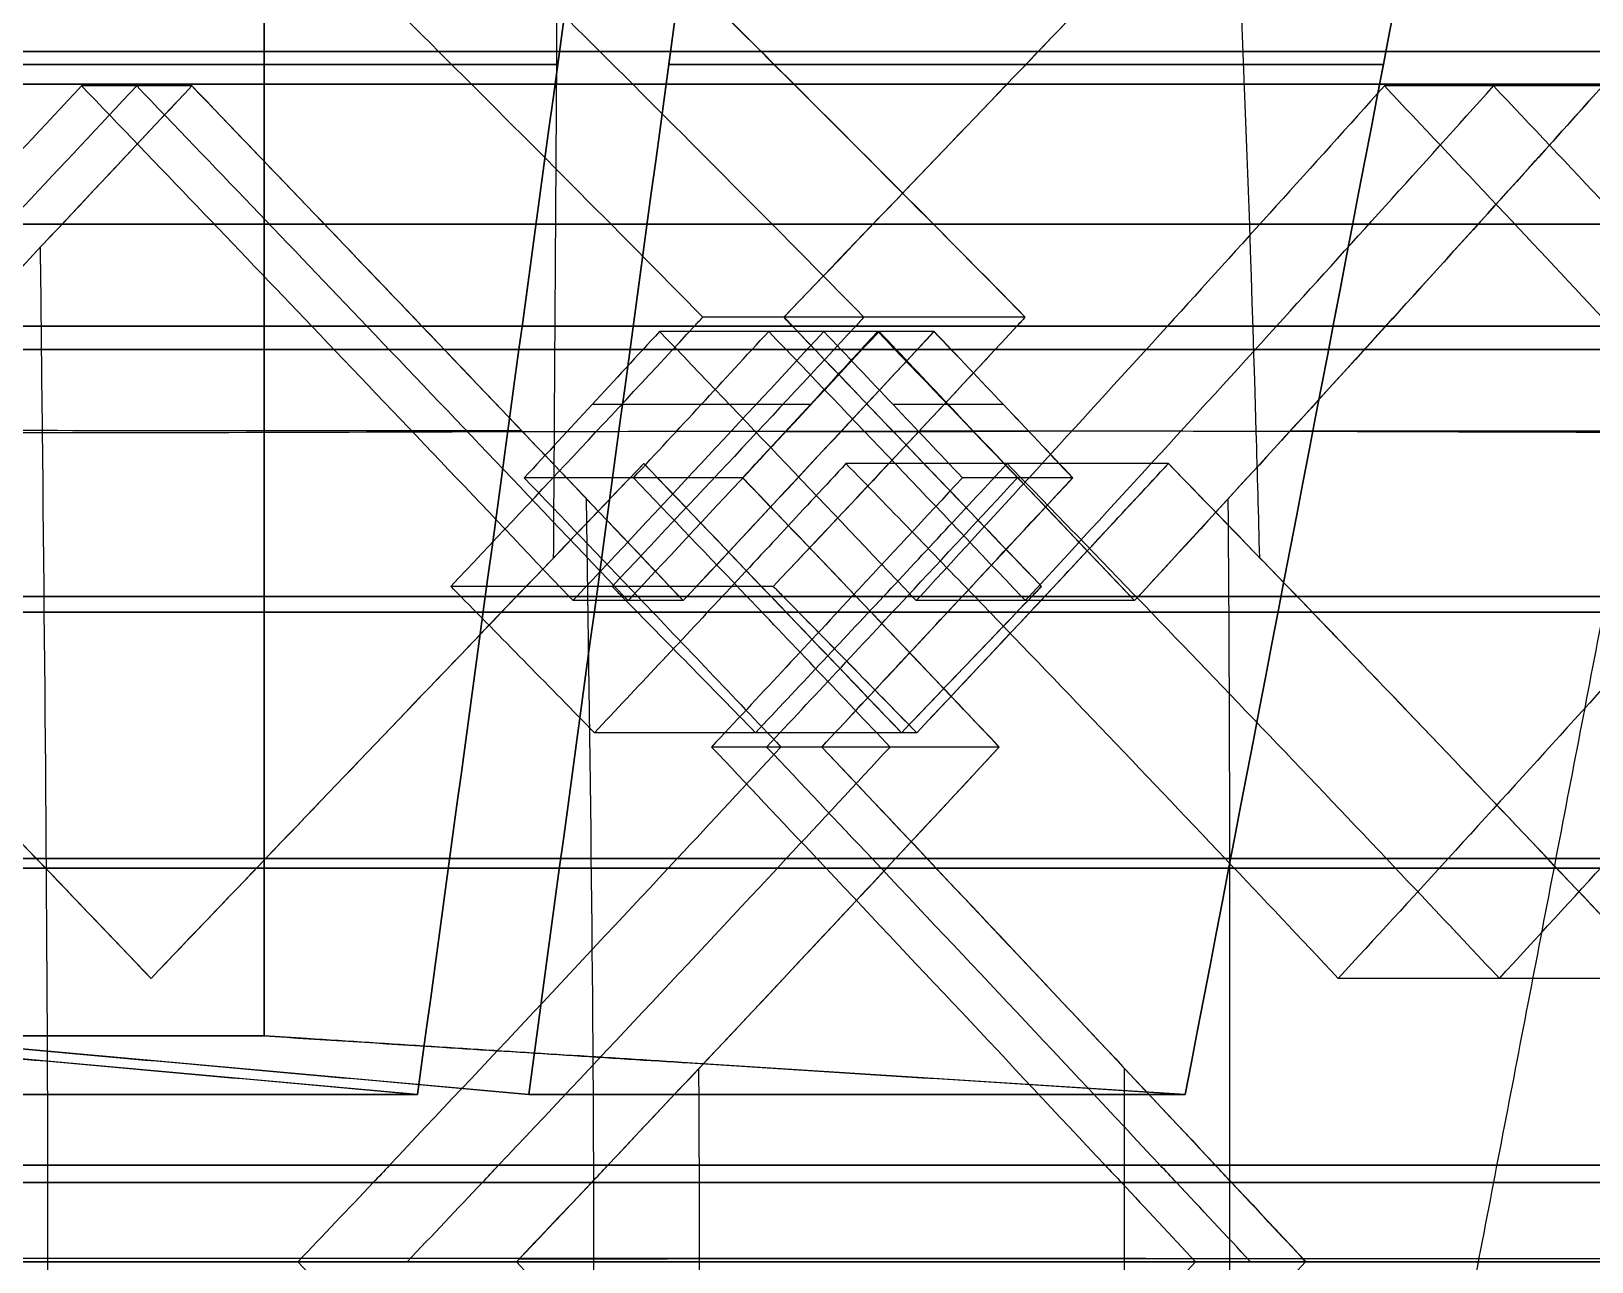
# Model space of a CAD drawing. Header units: millimetres. Extents: x -184 to 184, y -148 to 146.
# Drawn here: x 16.05 to 35.65, y -1 to 14.46 of the extents above; entities that cross this region are included whole.
import ezdxf

# ---------------------------------------------------------------- set-up
doc = ezdxf.new("R2010")
doc.units = ezdxf.units.MM
doc.header["$MEASUREMENT"] = 0
for name, color, linetype, true_color in [('Helping lines', 7, 'Continuous', 0xc80000), ('Rim', 1, 'Continuous', 0xff0000), ('Tyre', 7, 'Continuous', 0x000000)]:
    doc.layers.add(name, color=color, linetype=linetype, true_color=true_color)

msp = doc.modelspace()

# ---------------------------------------------------------------- linework, layer by layer
at = {"layer": 'Helping lines'}
msp.add_line((184.089, -1), (-184.089, -1), dxfattribs=at)
at = {"layer": 'Helping lines', "extrusion": (0, 1, 0)}
msp.add_circle((0, 0, -1), 127, dxfattribs=at)
at = {"layer": 'Rim', "extrusion": (0, 1, 0)}
msp.add_circle((0, 0, 12.037), 36.738, dxfattribs=at)
for start, end in [(91.7109, 133.2891), (226.7109, 268.2891), (136.7109, 178.2891), (181.7109, 223.2891)]:
    msp.add_arc((0, 0, 14.044), 33.051, start, end, dxfattribs=at)
at = {"layer": 'Rim', "extrusion": (3.13543e-08, 1, 1.98731e-08)}
msp.add_arc((0, 0, 1.837), 19, 137.9772, 177.0228, dxfattribs=at)
at = {"layer": 'Rim', "extrusion": (3.62232e-08, 1, -8.11843e-09)}
msp.add_arc((0, 0, 1.837), 19, 182.9772, 222.0228, dxfattribs=at)
at = {"layer": 'Rim', "extrusion": (-2.00587e-15, 1, -8.28814e-15)}
msp.add_arc((0, 0, 1.102), 30.562, 91.8504, 133.1496, dxfattribs=at)
at = {"layer": 'Rim', "extrusion": (-7.45457e-17, 1, -3.26556e-15)}
msp.add_arc((0, 0, 1.102), 30.562, 226.8504, 268.1496, dxfattribs=at)
at = {"layer": 'Rim', "extrusion": (-8.29333e-15, 1, -4.86239e-15)}
msp.add_arc((0, 0, 1.102), 30.562, 136.8504, 178.1496, dxfattribs=at)
at = {"layer": 'Rim', "extrusion": (-6.53421e-15, 1, 1.27937e-15)}
msp.add_arc((0, 0, 1.102), 30.562, 181.8504, 223.1496, dxfattribs=at)
at = {"layer": 'Rim'}
for points, degree in [([(18.974, 40.039, 0.987), (18.974, 20.938, 0.987), (18.974, 1.837, 0.987)], 2), ([(18.974, 1.837, -0.987), (18.974, 20.938, -0.987), (18.974, 40.039, -0.987)], 2), ([(24.423, 26.987, 25.818), (23.249, 18.358, 24.645), (22.075, 9.73, 23.471), (20.901, 1.102, 22.297)], 3), ([(20.901, 1.102, -22.297), (22.075, 9.73, -23.471), (23.249, 18.359, -24.645), (24.423, 26.987, -25.818)], 3), ([(22.297, 1.102, 20.901), (23.471, 9.73, 22.075), (24.645, 18.359, 23.249), (25.818, 26.987, 24.423)], 3), ([(25.818, 26.987, -24.423), (24.645, 18.358, -23.249), (23.471, 9.73, -22.075), (22.297, 1.102, -20.901)], 3), ([(35.526, 26.987, 0.987), (33.866, 18.358, 0.987), (32.206, 9.73, 0.987), (30.546, 1.102, 0.987)], 3), ([(30.546, 1.102, -0.987), (32.206, 9.73, -0.987), (33.866, 18.359, -0.987), (35.526, 26.987, -0.987)], 3), ([(34.201, -1.155), (36.738, 12.037), (39.275, 25.229)], 2)]:
    msp.add_open_spline(points, degree=degree, dxfattribs=at)
for points, knots in [([(20.901, 1.102, 22.297), (19.409, 1.236, 20.804), (17.918, 1.37, 19.314), (15.688, 1.57, 17.083), (14.946, 1.637, 16.342), (13.837, 1.737, 15.232), (13.467, 1.77, 14.863), (12.972, 1.814, 14.368), (12.846, 1.826, 14.241), (12.719, 1.837, 14.115)], [0, 0, 0, 0, 6.31056, 6.31056, 9.465016, 9.465016, 11.041908, 11.041908, 11.585209, 11.585209, 11.585209, 11.585209]), ([(12.719, 1.837, -14.115), (13.246, 1.79, -14.642), (13.774, 1.742, -15.169), (15.034, 1.629, -16.43), (15.768, 1.563, -17.163), (17.968, 1.366, -19.363), (19.435, 1.234, -20.83), (20.901, 1.102, -22.297)], [1.690357, 1.690357, 1.690357, 1.690357, 3.931987, 3.931987, 7.049703, 7.049703, 13.285135, 13.285135, 13.285135, 13.285135]), ([(22.297, 1.102, -20.901), (20.804, 1.236, -19.409), (19.314, 1.37, -17.918), (17.083, 1.57, -15.688), (16.342, 1.637, -14.946), (15.232, 1.737, -13.837), (14.863, 1.77, -13.467), (14.368, 1.814, -12.972), (14.241, 1.826, -12.846), (14.115, 1.837, -12.719)], [0, 0, 0, 0, 6.31056, 6.31056, 9.465017, 9.465017, 11.041908, 11.041908, 11.58521, 11.58521, 11.58521, 11.58521]), ([(14.115, 1.837, 12.719), (14.642, 1.79, 13.246), (15.169, 1.742, 13.774), (16.43, 1.629, 15.034), (17.163, 1.563, 15.768), (19.363, 1.366, 17.968), (20.83, 1.234, 19.435), (22.297, 1.102, 20.901)], [1.690357, 1.690357, 1.690357, 1.690357, 3.931987, 3.931987, 7.049703, 7.049703, 13.285135, 13.285135, 13.285135, 13.285135]), ([(30.546, 1.102, 0.987), (28.435, 1.236, 0.987), (26.327, 1.37, 0.987), (23.173, 1.57, 0.987), (22.124, 1.637, 0.987), (20.555, 1.737, 0.987), (20.033, 1.77, 0.987), (19.332, 1.814, 0.987), (19.154, 1.826, 0.987), (18.974, 1.837, 0.987)], [0, 0, 0, 0, 6.31056, 6.31056, 9.465016, 9.465016, 11.041908, 11.041908, 11.585209, 11.585209, 11.585209, 11.585209]), ([(18.974, 1.837, -0.987), (19.72, 1.79, -0.987), (20.466, 1.742, -0.987), (22.249, 1.629, -0.987), (23.286, 1.563, -0.987), (26.397, 1.366, -0.987), (28.472, 1.234, -0.987), (30.546, 1.102, -0.987)], [1.690357, 1.690357, 1.690357, 1.690357, 3.931987, 3.931987, 7.049703, 7.049703, 13.285135, 13.285135, 13.285135, 13.285135])]:
    msp.add_open_spline(points, degree=3, knots=knots, dxfattribs=at)
at = {"layer": 'Tyre'}
for p, q in [((25.216, 14.206, -130.083), (21.166, 14.206, -120.757)), ((28.7, 14.206, 129.359), (28.7, 14.206, 119.192)), ((18.064, 13.774, -131.416), (16.68, 13.774, -121.344)), ((35.791, 13.774, 127.733), (33.048, 13.774, 117.943)), ((28.535, 10.867, -129.7), (24.484, 10.867, -120.374)), ((25.503, 10.867, 130.33), (25.503, 10.867, 120.162)), ((20.956, 10.755, -131.23), (19.571, 10.755, -121.158)), ((26.685, 10.688, 130.18), (23.942, 10.688, 120.39)), ((28.431, 10.755, -129.73), (24.381, 10.755, -120.404)), ((25.61, 10.755, 130.316), (25.61, 10.755, 120.149)), ((27.391, 10.688, -130.034), (26.007, 10.688, -119.961)), ((33.065, 10.755, 128.714), (30.322, 10.755, 118.924)), ((25.836, 9.769, 130.412), (23.093, 9.769, 120.621)), ((28.262, 9.769, -129.907), (26.878, 9.769, -119.835)), ((23.743, 9.028, 130.794), (23.743, 9.028, 120.627)), ((30.334, 9.028, -129.425), (26.283, 9.028, -120.099)), ((24.984, 8.849, 130.632), (22.241, 8.849, 120.841)), ((29.131, 8.849, -129.77), (27.747, 8.849, -119.697)), ((25.37, 7.485, -130.538), (21.319, 7.485, -121.213)), ((28.74, 7.485, 129.838), (28.74, 7.485, 119.671)), ((25.495, 7.358, -130.521), (21.444, 7.358, -121.196)), ((22.145, 7.358, 131.175), (22.145, 7.358, 121.008)), ((24.189, 7.358, -130.873), (22.804, 7.358, -120.801)), ((24.238, 7.306, -130.867), (22.854, 7.306, -120.794)), ((24.287, 7.358, -130.855), (22.903, 7.358, -120.782)), ((26.411, 7.358, 130.435), (23.668, 7.358, 120.645)), ((28.78, 7.358, -129.86), (24.729, 7.358, -120.535)), ((25.342, 7.358, 130.575), (25.342, 7.358, 120.408)), ((27.744, 7.358, -130.159), (26.359, 7.358, -120.086)), ((29.859, 7.358, 129.697), (27.116, 7.358, 119.907)), ((29.909, 7.306, 129.688), (27.166, 7.306, 119.898)), ((29.957, 7.358, 129.675), (27.214, 7.358, 119.884)), ((31.952, 7.358, -129.137), (27.901, 7.358, -119.812)), ((28.619, 7.358, 129.872), (28.619, 7.358, 119.705)), ((27.172, 5.646, -130.272), (23.122, 5.646, -120.946)), ((26.981, 5.646, 130.311), (26.981, 5.646, 120.144)), ((25.979, 5.467, -130.61), (24.595, 5.467, -120.537)), ((28.21, 5.467, 130.147), (25.467, 5.467, 120.356)), ((16.112, 4.065, 132.213), (16.112, 4.065, 122.046)), ((18.992, 4.065, 131.817), (18.992, 4.065, 121.65)), ((26.906, 4.065, 130.468), (24.163, 4.065, 120.678)), ((27.304, 4.065, -130.386), (25.919, 4.065, -120.313)), ((35.099, 4.065, -128.47), (31.048, 4.065, -119.145)), ((37.899, 4.065, -127.686), (33.848, 4.065, -118.36)), ((17.552, 2.56, 132.063), (17.552, 2.56, 121.897)), ((36.518, 2.56, -128.122), (32.468, 2.56, -118.797)), ((23.29, 0.212, 131.232), (20.547, 0.212, 121.442)), ((30.924, 0.212, -129.646), (29.539, 0.212, -119.573)), ((23.087, -0.006, 131.279), (20.344, -0.006, 121.489)), ((31.129, -0.006, -129.608), (29.745, -0.006, -119.536)), ((22.142, -1.001, 131.436), (19.398, -1.001, 121.646)), ((32.059, -1.001, -129.375), (30.674, -1.001, -119.303))]:
    msp.add_line(p, q, dxfattribs=at)
at = {"layer": 'Tyre', "extrusion": (0, 1, 0)}
for centre, radius in [((-0.002, 0, 14.206), 128.204), ((-0.002, 0, 13.797), 124.225), ((-0.002, 0, 10.755), 128.486), ((-0.002, 0, 10.46), 124.497), ((-0.002, 0, 7.358), 128.687), ((-0.002, 0, 7.163), 124.692), ((-0.002, 0, 4.065), 128.817), ((-0.002, 0, 3.943), 124.819), ((-0.002, 0, -0.006), 128.908)]:
    msp.add_circle(centre, radius, dxfattribs=at)
at = {"layer": 'Tyre', "extrusion": (1.65375e-16, 1, 0)}
msp.add_circle((-0.002, 0, 0.212), 128.897, dxfattribs=at)
at = {"layer": 'Tyre', "extrusion": (5.68862e-17, 1, 0)}
msp.add_circle((-0.002, 0, -1), 124.906, dxfattribs=at)
at = {"layer": 'Tyre'}
for points, knots in [([(22.611, 7.845, 131.068), (22.614, 8.374, 131.041), (22.639, 12.364, 130.824), (22.687, 18.671, 130.306), (22.625, 24.502, 129.183), (22.599, 26.844, 128.599)], [51.609654, 51.609654, 51.609654, 51.609654, 53.199346, 63.599665, 70.617441, 70.617441, 70.617441, 70.617441]), ([(31.482, 7.845, -129.225), (31.468, 8.374, -129.201), (31.359, 12.364, -129.012), (31.108, 18.671, -128.556), (30.717, 24.502, -127.501), (30.509, 26.844, -126.956)], [51.609654, 51.609654, 51.609654, 51.609654, 53.199346, 63.599665, 70.617441, 70.617441, 70.617441, 70.617441]), ([(24.484, 10.867, -120.374), (23.385, 11.984, -120.528), (22.279, 13.097, -120.656), (21.166, 14.206, -120.757), (20.114, 15.254, -120.853), (19.056, 16.297, -120.924), (17.992, 17.335, -120.968)], [-571.634047, -571.634047, -571.634047, -571.634047, -566.910086, -566.910086, -566.910086, -562.448075, -562.448075, -562.448075, -562.448075]), ([(20.017, 17.335, -125.631), (21.081, 16.297, -125.586), (22.139, 15.254, -125.515), (23.191, 14.206, -125.42), (24.304, 13.097, -125.319), (25.41, 11.984, -125.191), (26.509, 10.867, -125.037)], [562.448075, 562.448075, 562.448075, 562.448075, 566.910086, 566.910086, 566.910086, 571.634047, 571.634047, 571.634047, 571.634047]), ([(28.536, 10.867, -129.707), (27.485, 11.937, -129.856), (26.427, 13.002, -129.979), (24.262, 15.159, -130.174), (23.155, 16.249, -130.243), (22.043, 17.335, -130.297)], [-68.94071, -68.94071, -68.94071, -68.94071, -64.42064, -64.42064, -59.754737, -59.754737, -59.754737, -59.754737]), ([(22.043, 17.335, -130.294), (23.107, 16.297, -130.249), (24.165, 15.254, -130.178), (25.216, 14.206, -130.083), (26.33, 13.097, -129.982), (27.436, 11.984, -129.853), (28.535, 10.867, -129.7)], [562.448075, 562.448075, 562.448075, 562.448075, 566.910086, 566.910086, 566.910086, 571.634047, 571.634047, 571.634047, 571.634047]), ([(31.694, 17.335, 128.288), (30.701, 16.297, 128.671), (29.702, 15.254, 129.027), (28.7, 14.206, 129.359), (27.638, 13.097, 129.71), (26.572, 11.984, 130.033), (25.503, 10.867, 130.33)], [562.448075, 562.448075, 562.448075, 562.448075, 566.910086, 566.910086, 566.910086, 571.634047, 571.634047, 571.634047, 571.634047]), ([(25.503, 10.867, 120.162), (26.572, 11.984, 119.866), (27.638, 13.097, 119.543), (28.7, 14.206, 119.192), (29.702, 15.254, 118.86), (30.701, 16.297, 118.504), (31.694, 17.335, 118.121)], [-571.634047, -571.634047, -571.634047, -571.634047, -566.910086, -566.910086, -566.910086, -562.448075, -562.448075, -562.448075, -562.448075]), ([(31.694, 17.335, 123.204), (30.701, 16.297, 123.587), (29.702, 15.254, 123.944), (28.7, 14.206, 124.275), (27.638, 13.097, 124.626), (26.572, 11.984, 124.949), (25.503, 10.867, 125.246)], [562.448075, 562.448075, 562.448075, 562.448075, 566.910086, 566.910086, 566.910086, 571.634047, 571.634047, 571.634047, 571.634047]), ([(25.505, 10.867, 130.337), (26.528, 11.937, 130.054), (27.548, 13.002, 129.746), (29.611, 15.159, 129.062), (30.654, 16.249, 128.684), (31.695, 17.335, 128.291)], [-68.94071, -68.94071, -68.94071, -68.94071, -64.42064, -64.42064, -59.754737, -59.754737, -59.754737, -59.754737]), ([(10.587, 7.306, -122.48), (10.603, 7.323, -122.478), (10.62, 7.341, -122.476), (10.636, 7.358, -122.473), (11.71, 8.491, -122.322), (12.78, 9.623, -122.146), (13.846, 10.755, -121.945), (14.794, 11.762, -121.765), (15.739, 12.769, -121.566), (16.68, 13.774, -121.344)], [-905.666646, -905.666646, -905.666646, -905.666646, -905.594487, -905.594487, -905.594487, -900.890738, -900.890738, -900.890738, -896.70612, -896.70612, -896.70612, -896.70612]), ([(17.372, 13.774, -126.38), (16.431, 12.769, -126.602), (15.486, 11.762, -126.802), (14.538, 10.755, -126.981), (13.472, 9.623, -127.183), (12.402, 8.491, -127.358), (11.328, 7.358, -127.51), (11.312, 7.341, -127.512), (11.295, 7.323, -127.514), (11.279, 7.306, -127.516)], [896.70612, 896.70612, 896.70612, 896.70612, 900.890738, 900.890738, 900.890738, 905.594487, 905.594487, 905.594487, 905.666646, 905.666646, 905.666646, 905.666646]), ([(18.064, 13.774, -131.416), (17.123, 12.769, -131.638), (16.178, 11.762, -131.838), (15.23, 10.755, -132.017), (14.164, 9.623, -132.219), (13.094, 8.491, -132.394), (12.02, 7.358, -132.546), (12.004, 7.341, -132.548), (11.988, 7.323, -132.55), (11.971, 7.306, -132.552)], [896.70612, 896.70612, 896.70612, 896.70612, 900.890738, 900.890738, 900.890738, 905.594487, 905.594487, 905.594487, 905.666646, 905.666646, 905.666646, 905.666646]), ([(16.68, 13.774, -121.344), (17.646, 12.769, -121.303), (18.61, 11.762, -121.241), (19.571, 10.755, -121.158), (20.652, 9.623, -121.064), (21.73, 8.491, -120.945), (22.804, 7.358, -120.801), (22.821, 7.341, -120.799), (22.837, 7.323, -120.796), (22.854, 7.306, -120.794)], [-896.70612, -896.70612, -896.70612, -896.70612, -892.521502, -892.521502, -892.521502, -887.817752, -887.817752, -887.817752, -887.745593, -887.745593, -887.745593, -887.745593]), ([(23.546, 7.306, -125.83), (23.529, 7.323, -125.833), (23.513, 7.341, -125.835), (23.497, 7.358, -125.837), (22.422, 8.491, -125.981), (21.344, 9.623, -126.101), (20.263, 10.755, -126.194), (19.302, 11.762, -126.277), (18.338, 12.769, -126.34), (17.372, 13.774, -126.38)], [887.745593, 887.745593, 887.745593, 887.745593, 887.817752, 887.817752, 887.817752, 892.521502, 892.521502, 892.521502, 896.70612, 896.70612, 896.70612, 896.70612]), ([(24.238, 7.306, -130.867), (24.222, 7.323, -130.869), (24.205, 7.341, -130.871), (24.189, 7.358, -130.873), (23.114, 8.491, -131.017), (22.036, 9.623, -131.137), (20.956, 10.755, -131.23), (19.994, 11.762, -131.313), (19.03, 12.769, -131.376), (18.064, 13.774, -131.416)], [887.745593, 887.745593, 887.745593, 887.745593, 887.817752, 887.817752, 887.817752, 892.521502, 892.521502, 892.521502, 896.70612, 896.70612, 896.70612, 896.70612]), ([(33.048, 13.774, 117.943), (32.146, 12.769, 118.29), (31.237, 11.762, 118.617), (30.322, 10.755, 118.924), (29.293, 9.623, 119.269), (28.257, 8.491, 119.589), (27.214, 7.358, 119.884), (27.198, 7.341, 119.889), (27.182, 7.323, 119.894), (27.166, 7.306, 119.898)], [-896.70612, -896.70612, -896.70612, -896.70612, -892.521502, -892.521502, -892.521502, -887.817752, -887.817752, -887.817752, -887.745593, -887.745593, -887.745593, -887.745593]), ([(28.537, 7.306, 124.793), (28.553, 7.323, 124.789), (28.569, 7.341, 124.784), (28.585, 7.358, 124.78), (29.628, 8.491, 124.484), (30.665, 9.623, 124.164), (31.693, 10.755, 123.819), (32.608, 11.762, 123.512), (33.517, 12.769, 123.185), (34.419, 13.774, 122.838)], [887.745593, 887.745593, 887.745593, 887.745593, 887.817752, 887.817752, 887.817752, 892.521502, 892.521502, 892.521502, 896.70612, 896.70612, 896.70612, 896.70612]), ([(29.909, 7.306, 129.688), (29.925, 7.323, 129.684), (29.941, 7.341, 129.679), (29.957, 7.358, 129.675), (31, 8.491, 129.379), (32.036, 9.623, 129.059), (33.065, 10.755, 128.714), (33.98, 11.762, 128.407), (34.889, 12.769, 128.081), (35.791, 13.774, 127.733)], [887.745593, 887.745593, 887.745593, 887.745593, 887.817752, 887.817752, 887.817752, 892.521502, 892.521502, 892.521502, 896.70612, 896.70612, 896.70612, 896.70612]), ([(39.089, 7.306, 116.557), (39.073, 7.323, 116.562), (39.057, 7.341, 116.566), (39.041, 7.358, 116.571), (37.996, 8.491, 116.86), (36.945, 9.623, 117.125), (35.887, 10.755, 117.365), (34.945, 11.762, 117.578), (33.999, 12.769, 117.771), (33.048, 13.774, 117.943)], [-905.666646, -905.666646, -905.666646, -905.666646, -905.594487, -905.594487, -905.594487, -900.890738, -900.890738, -900.890738, -896.70612, -896.70612, -896.70612, -896.70612]), ([(34.419, 13.774, 122.838), (35.37, 12.769, 122.666), (36.317, 11.762, 122.473), (37.258, 10.755, 122.26), (38.316, 9.623, 122.02), (39.368, 8.491, 121.755), (40.413, 7.358, 121.466), (40.429, 7.341, 121.461), (40.445, 7.323, 121.457), (40.461, 7.306, 121.452)], [896.70612, 896.70612, 896.70612, 896.70612, 900.890738, 900.890738, 900.890738, 905.594487, 905.594487, 905.594487, 905.666646, 905.666646, 905.666646, 905.666646]), ([(16.164, -13.749, -131.838), (16.173, -12.954, -131.897), (16.219, -8.694, -132.18), (16.289, -0.961, -132.395), (16.218, 6.745, -132.182), (16.172, 10.979, -131.897), (16.164, 11.747, -131.839)], [30.013322, 30.013322, 30.013322, 30.013322, 32.39871, 42.799028, 53.199346, 55.50591, 55.50591, 55.50591, 55.50591]), ([(21.319, 7.485, -121.213), (22.347, 8.573, -120.966), (23.368, 9.663, -120.697), (24.381, 10.755, -120.404), (24.415, 10.792, -120.394), (24.45, 10.83, -120.384), (24.484, 10.867, -120.374)], [-576.341863, -576.341863, -576.341863, -576.341863, -571.789323, -571.789323, -571.789323, -571.634047, -571.634047, -571.634047, -571.634047]), ([(26.509, 10.867, -125.037), (26.475, 10.83, -125.047), (26.44, 10.792, -125.057), (26.406, 10.755, -125.067), (25.394, 9.663, -125.36), (24.373, 8.573, -125.629), (23.344, 7.485, -125.876)], [571.634047, 571.634047, 571.634047, 571.634047, 571.789323, 571.789323, 571.789323, 576.341863, 576.341863, 576.341863, 576.341863]), ([(28.535, 10.867, -129.7), (28.5, 10.83, -129.71), (28.466, 10.792, -129.72), (28.431, 10.755, -129.73), (27.419, 9.663, -130.022), (26.398, 8.573, -130.291), (25.37, 7.485, -130.538)], [571.634047, 571.634047, 571.634047, 571.634047, 571.789323, 571.789323, 571.789323, 576.341863, 576.341863, 576.341863, 576.341863]), ([(25.503, 10.867, 130.33), (25.539, 10.83, 130.325), (25.574, 10.792, 130.321), (25.61, 10.755, 130.316), (26.655, 9.663, 130.181), (27.699, 8.573, 130.021), (28.74, 7.485, 129.838)], [571.634047, 571.634047, 571.634047, 571.634047, 571.789323, 571.789323, 571.789323, 576.341863, 576.341863, 576.341863, 576.341863]), ([(28.74, 7.485, 119.671), (27.699, 8.573, 119.854), (26.655, 9.663, 120.014), (25.61, 10.755, 120.149), (25.574, 10.792, 120.153), (25.539, 10.83, 120.158), (25.503, 10.867, 120.162)], [-576.341863, -576.341863, -576.341863, -576.341863, -571.789323, -571.789323, -571.789323, -571.634047, -571.634047, -571.634047, -571.634047]), ([(25.503, 10.867, 125.246), (25.539, 10.83, 125.242), (25.574, 10.792, 125.237), (25.61, 10.755, 125.232), (26.655, 9.663, 125.098), (27.699, 8.573, 124.938), (28.74, 7.485, 124.754)], [571.634047, 571.634047, 571.634047, 571.634047, 571.789323, 571.789323, 571.789323, 576.341863, 576.341863, 576.341863, 576.341863]), ([(22.854, 7.306, -120.794), (22.87, 7.323, -120.79), (22.886, 7.341, -120.786), (22.903, 7.358, -120.782), (23.942, 8.469, -120.533), (24.977, 9.58, -120.259), (26.007, 10.688, -119.961)], [-887.745593, -887.745593, -887.745593, -887.745593, -887.673264, -887.673264, -887.673264, -883.046825, -883.046825, -883.046825, -883.046825]), ([(26.699, 10.688, -124.997), (25.669, 9.58, -125.296), (24.634, 8.469, -125.569), (23.595, 7.358, -125.819), (23.578, 7.341, -125.823), (23.562, 7.323, -125.826), (23.546, 7.306, -125.83)], [883.046825, 883.046825, 883.046825, 883.046825, 887.673264, 887.673264, 887.673264, 887.745593, 887.745593, 887.745593, 887.745593]), ([(27.166, 7.306, 119.898), (27.149, 7.323, 119.901), (27.133, 7.341, 119.904), (27.116, 7.358, 119.907), (26.063, 8.469, 120.092), (25.005, 9.58, 120.253), (23.942, 10.688, 120.39)], [-887.745593, -887.745593, -887.745593, -887.745593, -887.673264, -887.673264, -887.673264, -883.046825, -883.046825, -883.046825, -883.046825]), ([(27.391, 10.688, -130.034), (26.361, 9.58, -130.332), (25.326, 8.469, -130.605), (24.287, 7.358, -130.855), (24.271, 7.341, -130.859), (24.254, 7.323, -130.863), (24.238, 7.306, -130.867)], [883.046825, 883.046825, 883.046825, 883.046825, 887.673264, 887.673264, 887.673264, 887.745593, 887.745593, 887.745593, 887.745593]), ([(25.313, 10.688, 125.285), (26.377, 9.58, 125.148), (27.435, 8.469, 124.987), (28.488, 7.358, 124.802), (28.504, 7.341, 124.799), (28.521, 7.323, 124.796), (28.537, 7.306, 124.793)], [883.046825, 883.046825, 883.046825, 883.046825, 887.673264, 887.673264, 887.673264, 887.745593, 887.745593, 887.745593, 887.745593]), ([(26.685, 10.688, 130.18), (27.748, 9.58, 130.044), (28.807, 8.469, 129.882), (29.859, 7.358, 129.697), (29.876, 7.341, 129.694), (29.892, 7.323, 129.691), (29.909, 7.306, 129.688)], [883.046825, 883.046825, 883.046825, 883.046825, 887.673264, 887.673264, 887.673264, 887.745593, 887.745593, 887.745593, 887.745593]), ([(8.235, 9.44, 132.714), (8.433, 9.439, 132.702), (10.923, 9.434, 132.539), (15.702, 9.404, 132.108), (21.79, 9.434, 131.171), (25.449, 9.435, 130.446), (26.874, 9.434, 130.14)], [7.386594, 7.386594, 7.386594, 7.386594, 7.979294, 14.867092, 21.754891, 26.053138, 26.053138, 26.053138, 26.053138]), ([(22.211, 9.439, -131.111), (20.22, 9.441, -131.456), (17.473, 9.441, -131.858), (14.725, 9.442, -132.165), (13.992, 9.442, -132.241)], [-4.98254, -4.98254, -4.98254, -4.98254, 1.091495, 3.297259, 3.297259, 3.297259, 3.297259]), ([(45.323, 9.44, -125.007), (45.137, 9.439, -125.074), (42.788, 9.434, -125.917), (38.233, 9.404, -127.426), (32.276, 9.434, -128.992), (28.631, 9.435, -129.785), (27.202, 9.434, -130.072)], [7.386594, 7.386594, 7.386594, 7.386594, 7.979294, 14.867092, 21.754891, 26.053138, 26.053138, 26.053138, 26.053138]), ([(31.866, 9.439, 129.105), (33.829, 9.441, 128.628), (36.509, 9.441, 127.902), (39.152, 9.442, 127.089), (39.854, 9.442, 126.867)], [-4.98254, -4.98254, -4.98254, -4.98254, 1.091495, 3.297259, 3.297259, 3.297259, 3.297259]), ([(17.552, 2.56, 132.063), (17.072, 3.061, 132.118), (16.592, 3.563, 132.168), (16.112, 4.065, 132.213), (15.062, 5.162, 132.311), (14.011, 6.259, 132.388), (12.96, 7.358, 132.44), (12.427, 7.915, 132.467), (11.894, 8.472, 132.488), (11.361, 9.028, 132.502)], [592.682117, 592.682117, 592.682117, 592.682117, 594.77019, 594.77019, 594.77019, 599.334927, 599.334927, 599.334927, 601.648115, 601.648115, 601.648115, 601.648115]), ([(11.361, 9.028, 122.335), (11.894, 8.472, 122.32), (12.427, 7.915, 122.3), (12.96, 7.358, 122.273), (14.011, 6.259, 122.221), (15.062, 5.162, 122.145), (16.112, 4.065, 122.046), (16.592, 3.563, 122.001), (17.072, 3.061, 121.951), (17.552, 2.56, 121.897)], [-601.648115, -601.648115, -601.648115, -601.648115, -599.334927, -599.334927, -599.334927, -594.77019, -594.77019, -594.77019, -592.682117, -592.682117, -592.682117, -592.682117]), ([(17.552, 2.56, 126.98), (17.072, 3.061, 127.035), (16.592, 3.563, 127.084), (16.112, 4.065, 127.13), (15.062, 5.162, 127.228), (14.011, 6.259, 127.304), (12.96, 7.358, 127.357), (12.427, 7.915, 127.383), (11.894, 8.472, 127.404), (11.361, 9.028, 127.418)], [592.682117, 592.682117, 592.682117, 592.682117, 594.77019, 594.77019, 594.77019, 599.334927, 599.334927, 599.334927, 601.648115, 601.648115, 601.648115, 601.648115]), ([(23.743, 9.028, 130.794), (23.211, 8.472, 130.927), (22.678, 7.915, 131.054), (22.145, 7.358, 131.175), (21.096, 6.263, 131.412), (20.045, 5.165, 131.626), (18.992, 4.065, 131.817), (18.513, 3.564, 131.904), (18.033, 3.062, 131.986), (17.552, 2.56, 132.063)], [583.637199, 583.637199, 583.637199, 583.637199, 585.980748, 585.980748, 585.980748, 590.584816, 590.584816, 590.584816, 592.682117, 592.682117, 592.682117, 592.682117]), ([(17.552, 2.56, 121.897), (18.033, 3.062, 121.819), (18.513, 3.564, 121.737), (18.992, 4.065, 121.65), (20.045, 5.165, 121.459), (21.096, 6.263, 121.245), (22.145, 7.358, 121.008), (22.678, 7.915, 120.887), (23.211, 8.472, 120.76), (23.743, 9.028, 120.627)], [-592.682117, -592.682117, -592.682117, -592.682117, -590.584816, -590.584816, -590.584816, -585.980748, -585.980748, -585.980748, -583.637199, -583.637199, -583.637199, -583.637199]), ([(23.743, 9.028, 125.71), (23.211, 8.472, 125.844), (22.678, 7.915, 125.971), (22.145, 7.358, 126.091), (21.096, 6.263, 126.329), (20.045, 5.165, 126.543), (18.992, 4.065, 126.733), (18.513, 3.564, 126.82), (18.033, 3.062, 126.903), (17.552, 2.56, 126.98)], [583.637199, 583.637199, 583.637199, 583.637199, 585.980748, 585.980748, 585.980748, 590.584816, 590.584816, 590.584816, 592.682117, 592.682117, 592.682117, 592.682117]), ([(26.283, 9.028, -120.099), (25.767, 8.471, -120.25), (25.249, 7.914, -120.396), (24.729, 7.358, -120.535), (24.196, 6.787, -120.678), (23.66, 6.216, -120.815), (23.122, 5.646, -120.946)], [-583.637199, -583.637199, -583.637199, -583.637199, -581.314455, -581.314455, -581.314455, -578.930474, -578.930474, -578.930474, -578.930474]), ([(26.981, 5.646, 130.311), (26.435, 6.216, 130.406), (25.889, 6.787, 130.493), (25.342, 7.358, 130.575), (24.81, 7.914, 130.654), (24.277, 8.471, 130.727), (23.743, 9.028, 130.794)], [578.930474, 578.930474, 578.930474, 578.930474, 581.314455, 581.314455, 581.314455, 583.637199, 583.637199, 583.637199, 583.637199]), ([(23.743, 9.028, 120.627), (24.277, 8.471, 120.56), (24.81, 7.914, 120.487), (25.342, 7.358, 120.408), (25.889, 6.787, 120.326), (26.435, 6.216, 120.238), (26.981, 5.646, 120.144)], [-583.637199, -583.637199, -583.637199, -583.637199, -581.314455, -581.314455, -581.314455, -578.930474, -578.930474, -578.930474, -578.930474]), ([(26.981, 5.646, 125.228), (26.435, 6.216, 125.322), (25.889, 6.787, 125.41), (25.342, 7.358, 125.491), (24.81, 7.914, 125.57), (24.277, 8.471, 125.644), (23.743, 9.028, 125.71)], [578.930474, 578.930474, 578.930474, 578.930474, 581.314455, 581.314455, 581.314455, 583.637199, 583.637199, 583.637199, 583.637199]), ([(25.147, 5.646, -125.609), (25.685, 6.216, -125.478), (26.221, 6.787, -125.341), (26.755, 7.358, -125.198), (27.275, 7.914, -125.058), (27.793, 8.471, -124.913), (28.308, 9.028, -124.762)], [578.930474, 578.930474, 578.930474, 578.930474, 581.314455, 581.314455, 581.314455, 583.637199, 583.637199, 583.637199, 583.637199]), ([(32.468, 2.56, -118.797), (31.996, 3.062, -118.917), (31.523, 3.564, -119.033), (31.048, 4.065, -119.145), (30.007, 5.165, -119.389), (28.958, 6.263, -119.612), (27.901, 7.358, -119.812), (27.364, 7.915, -119.913), (26.824, 8.472, -120.009), (26.283, 9.028, -120.099)], [-592.682117, -592.682117, -592.682117, -592.682117, -590.584816, -590.584816, -590.584816, -585.980748, -585.980748, -585.980748, -583.637199, -583.637199, -583.637199, -583.637199]), ([(27.172, 5.646, -130.272), (27.71, 6.216, -130.141), (28.246, 6.787, -130.004), (28.78, 7.358, -129.86), (29.3, 7.914, -129.721), (29.818, 8.471, -129.576), (30.334, 9.028, -129.425)], [578.930474, 578.930474, 578.930474, 578.930474, 581.314455, 581.314455, 581.314455, 583.637199, 583.637199, 583.637199, 583.637199]), ([(28.308, 9.028, -124.762), (28.85, 8.472, -124.672), (29.389, 7.915, -124.576), (29.927, 7.358, -124.474), (30.983, 6.263, -124.274), (32.032, 5.165, -124.052), (33.074, 4.065, -123.807), (33.548, 3.564, -123.696), (34.021, 3.062, -123.58), (34.493, 2.56, -123.46)], [583.637199, 583.637199, 583.637199, 583.637199, 585.980748, 585.980748, 585.980748, 590.584816, 590.584816, 590.584816, 592.682117, 592.682117, 592.682117, 592.682117]), ([(30.334, 9.028, -129.425), (30.875, 8.472, -129.335), (31.414, 7.915, -129.239), (31.952, 7.358, -129.137), (33.008, 6.263, -128.937), (34.057, 5.165, -128.714), (35.099, 4.065, -128.47), (35.574, 3.564, -128.358), (36.047, 3.062, -128.242), (36.518, 2.56, -128.122)], [583.637199, 583.637199, 583.637199, 583.637199, 585.980748, 585.980748, 585.980748, 590.584816, 590.584816, 590.584816, 592.682117, 592.682117, 592.682117, 592.682117]), ([(38.321, 9.028, -116.732), (37.826, 8.472, -116.932), (37.329, 7.915, -117.125), (36.83, 7.358, -117.313), (35.844, 6.259, -117.684), (34.85, 5.162, -118.033), (33.848, 4.065, -118.36), (33.39, 3.563, -118.51), (32.929, 3.061, -118.656), (32.468, 2.56, -118.797)], [-601.648115, -601.648115, -601.648115, -601.648115, -599.334927, -599.334927, -599.334927, -594.77019, -594.77019, -594.77019, -592.682117, -592.682117, -592.682117, -592.682117]), ([(34.493, 2.56, -123.46), (34.955, 3.061, -123.319), (35.415, 3.563, -123.173), (35.873, 4.065, -123.023), (36.876, 5.162, -122.695), (37.87, 6.259, -122.346), (38.855, 7.358, -121.976), (39.354, 7.915, -121.788), (39.852, 8.472, -121.594), (40.346, 9.028, -121.395)], [592.682117, 592.682117, 592.682117, 592.682117, 594.77019, 594.77019, 594.77019, 599.334927, 599.334927, 599.334927, 601.648115, 601.648115, 601.648115, 601.648115]), ([(22.241, 8.849, 120.841), (22.718, 8.353, 120.781), (23.194, 7.855, 120.715), (23.668, 7.358, 120.645), (24.269, 6.728, 120.556), (24.869, 6.098, 120.46), (25.467, 5.467, 120.356)], [-880.501748, -880.501748, -880.501748, -880.501748, -878.427803, -878.427803, -878.427803, -875.802513, -875.802513, -875.802513, -875.802513]), ([(26.838, 5.467, 125.251), (26.24, 6.098, 125.355), (25.641, 6.728, 125.451), (25.04, 7.358, 125.54), (24.565, 7.855, 125.61), (24.089, 8.353, 125.676), (23.612, 8.849, 125.736)], [875.802513, 875.802513, 875.802513, 875.802513, 878.427803, 878.427803, 878.427803, 880.501748, 880.501748, 880.501748, 880.501748]), ([(27.747, 8.849, -119.697), (27.285, 8.353, -119.832), (26.823, 7.855, -119.961), (26.359, 7.358, -120.086), (25.773, 6.728, -120.244), (25.184, 6.098, -120.394), (24.595, 5.467, -120.537)], [-880.501748, -880.501748, -880.501748, -880.501748, -878.427803, -878.427803, -878.427803, -875.802513, -875.802513, -875.802513, -875.802513]), ([(28.21, 5.467, 130.147), (27.612, 6.098, 130.251), (27.013, 6.728, 130.347), (26.411, 7.358, 130.436), (25.937, 7.855, 130.506), (25.461, 8.353, 130.571), (24.984, 8.849, 130.632)], [875.802513, 875.802513, 875.802513, 875.802513, 878.427803, 878.427803, 878.427803, 880.501748, 880.501748, 880.501748, 880.501748]), ([(25.287, 5.467, -125.574), (25.877, 6.098, -125.431), (26.465, 6.728, -125.28), (27.052, 7.358, -125.122), (27.515, 7.855, -124.997), (27.978, 8.353, -124.868), (28.439, 8.849, -124.733)], [875.802513, 875.802513, 875.802513, 875.802513, 878.427803, 878.427803, 878.427803, 880.501748, 880.501748, 880.501748, 880.501748]), ([(25.979, 5.467, -130.61), (26.569, 6.098, -130.467), (27.157, 6.728, -130.317), (27.744, 7.358, -130.159), (28.207, 7.855, -130.034), (28.67, 8.353, -129.904), (29.131, 8.849, -129.77)], [875.802513, 875.802513, 875.802513, 875.802513, 878.427803, 878.427803, 878.427803, 880.501748, 880.501748, 880.501748, 880.501748]), ([(23.023, -10.588, -131.02), (23.071, -7.386, -131.199), (23.161, -0.987, -131.367), (23.071, 5.411, -131.207), (23.023, 8.587, -131.022)], [33.173921, 33.173921, 33.173921, 33.173921, 42.799028, 52.345621, 52.345621, 52.345621, 52.345621]), ([(31.085, -10.588, 129.344), (31.111, -7.386, 129.528), (31.096, -0.987, 129.718), (31.115, 5.411, 129.535), (31.086, 8.587, 129.346)], [33.173921, 33.173921, 33.173921, 33.173921, 42.799028, 52.345621, 52.345621, 52.345621, 52.345621]), ([(23.122, 5.646, -120.946), (22.564, 6.218, -121.036), (22.005, 6.788, -121.119), (21.444, 7.358, -121.196), (21.402, 7.4, -121.202), (21.361, 7.443, -121.207), (21.319, 7.485, -121.213)], [-578.930474, -578.930474, -578.930474, -578.930474, -576.520703, -576.520703, -576.520703, -576.341863, -576.341863, -576.341863, -576.341863]), ([(23.344, 7.485, -125.876), (23.386, 7.443, -125.87), (23.428, 7.4, -125.864), (23.469, 7.358, -125.859), (24.03, 6.788, -125.782), (24.59, 6.218, -125.698), (25.147, 5.646, -125.609)], [576.341863, 576.341863, 576.341863, 576.341863, 576.520703, 576.520703, 576.520703, 578.930474, 578.930474, 578.930474, 578.930474]), ([(25.37, 7.485, -130.538), (25.411, 7.442, -130.532), (25.453, 7.4, -130.527), (25.495, 7.358, -130.521), (26.056, 6.788, -130.444), (26.615, 6.218, -130.361), (27.172, 5.646, -130.272)], [576.341863, 576.341863, 576.341863, 576.341863, 576.520703, 576.520703, 576.520703, 578.930474, 578.930474, 578.930474, 578.930474]), ([(28.74, 7.485, 129.838), (28.7, 7.442, 129.849), (28.659, 7.4, 129.86), (28.619, 7.358, 129.872), (28.074, 6.788, 130.025), (27.527, 6.218, 130.171), (26.981, 5.646, 130.311)], [576.341863, 576.341863, 576.341863, 576.341863, 576.520703, 576.520703, 576.520703, 578.930474, 578.930474, 578.930474, 578.930474]), ([(26.981, 5.646, 120.144), (27.527, 6.218, 120.004), (28.074, 6.788, 119.858), (28.619, 7.358, 119.705), (28.659, 7.4, 119.694), (28.7, 7.443, 119.682), (28.74, 7.485, 119.671)], [-578.930474, -578.930474, -578.930474, -578.930474, -576.520703, -576.520703, -576.520703, -576.341863, -576.341863, -576.341863, -576.341863]), ([(28.74, 7.485, 124.754), (28.7, 7.443, 124.766), (28.659, 7.4, 124.777), (28.619, 7.358, 124.789), (28.074, 6.788, 124.941), (27.527, 6.218, 125.088), (26.981, 5.646, 125.228)], [576.341863, 576.341863, 576.341863, 576.341863, 576.520703, 576.520703, 576.520703, 578.930474, 578.930474, 578.930474, 578.930474]), ([(25.467, 5.467, 120.356), (25.033, 5, 120.468), (24.598, 4.532, 120.575), (24.163, 4.065, 120.678), (22.965, 2.78, 120.962), (21.76, 1.495, 121.217), (20.547, 0.212, 121.442)], [-875.802513, -875.802513, -875.802513, -875.802513, -873.860353, -873.860353, -873.860353, -868.521949, -868.521949, -868.521949, -868.521949]), ([(21.919, 0.212, 126.337), (23.131, 1.495, 126.112), (24.336, 2.78, 125.857), (25.534, 4.065, 125.573), (25.97, 4.532, 125.47), (26.405, 5, 125.363), (26.838, 5.467, 125.251)], [868.521949, 868.521949, 868.521949, 868.521949, 873.860353, 873.860353, 873.860353, 875.802513, 875.802513, 875.802513, 875.802513]), ([(28.21, 5.467, 130.147), (27.22, 4.4, 130.4), (26.225, 3.333, 130.631), (24.201, 1.177, 131.064), (23.175, 0.087, 131.262), (22.146, -1.001, 131.46)], [-373.109176, -373.109176, -373.109176, -373.109176, -368.676402, -368.676402, -364.144796, -364.144796, -364.144796, -364.144796]), ([(23.29, 0.212, 131.232), (24.503, 1.495, 131.007), (25.708, 2.78, 130.753), (26.906, 4.065, 130.469), (27.341, 4.532, 130.365), (27.776, 5, 130.258), (28.21, 5.467, 130.147)], [868.521949, 868.521949, 868.521949, 868.521949, 873.860353, 873.860353, 873.860353, 875.802513, 875.802513, 875.802513, 875.802513]), ([(24.595, 5.467, -120.537), (25.037, 5, -120.467), (25.478, 4.532, -120.392), (25.919, 4.065, -120.313), (27.131, 2.78, -120.097), (28.338, 1.495, -119.85), (29.539, 0.212, -119.573)], [-875.802513, -875.802513, -875.802513, -875.802513, -873.860353, -873.860353, -873.860353, -868.521949, -868.521949, -868.521949, -868.521949]), ([(30.232, 0.212, -124.609), (29.03, 1.495, -124.886), (27.823, 2.78, -125.133), (26.611, 4.065, -125.349), (26.171, 4.532, -125.428), (25.729, 5, -125.503), (25.287, 5.467, -125.574)], [868.521949, 868.521949, 868.521949, 868.521949, 873.860353, 873.860353, 873.860353, 875.802513, 875.802513, 875.802513, 875.802513]), ([(25.979, 5.467, -130.61), (26.988, 4.4, -130.448), (27.993, 3.333, -130.264), (30.021, 1.177, -129.855), (31.042, 0.087, -129.627), (32.064, -1.001, -129.399)], [-373.109176, -373.109176, -373.109176, -373.109176, -368.676402, -368.676402, -364.144796, -364.144796, -364.144796, -364.144796]), ([(30.924, 0.212, -129.646), (29.722, 1.495, -129.922), (28.515, 2.78, -130.169), (27.304, 4.065, -130.386), (26.863, 4.532, -130.465), (26.421, 5, -130.54), (25.979, 5.467, -130.61)], [868.521949, 868.521949, 868.521949, 868.521949, 873.860353, 873.860353, 873.860353, 875.802513, 875.802513, 875.802513, 875.802513]), ([(24.434, -3.428, 131.004), (24.44, -2.606, 131.014), (24.446, -0.987, 131.024), (24.441, 0.631, 131.018), (24.435, 1.427, 131.01)], [40.336225, 40.336225, 40.336225, 40.336225, 42.799028, 45.183821, 45.183821, 45.183821, 45.183821]), ([(29.784, -3.428, -129.892), (29.783, -2.606, -129.904), (29.781, -0.987, -129.916), (29.783, 0.631, -129.908), (29.785, 1.427, -129.899)], [40.336225, 40.336225, 40.336225, 40.336225, 42.799028, 45.183821, 45.183821, 45.183821, 45.183821]), ([(20.547, 0.212, 121.442), (20.481, 0.14, 121.461), (20.413, 0.067, 121.477), (20.344, -0.006, 121.489), (20.029, -0.337, 121.543), (19.714, -0.669, 121.596), (19.398, -1.001, 121.646)], [-868.521949, -868.521949, -868.521949, -868.521949, -868.219821, -868.219821, -868.219821, -866.838133, -866.838133, -866.838133, -866.838133]), ([(20.77, -1.001, 126.541), (21.086, -0.669, 126.491), (21.401, -0.337, 126.438), (21.715, -0.006, 126.384), (21.784, 0.067, 126.372), (21.852, 0.14, 126.357), (21.919, 0.212, 126.337)], [866.838133, 866.838133, 866.838133, 866.838133, 868.219821, 868.219821, 868.219821, 868.521949, 868.521949, 868.521949, 868.521949]), ([(22.142, -1.001, 131.436), (22.457, -0.669, 131.386), (22.772, -0.337, 131.334), (23.087, -0.006, 131.279), (23.156, 0.067, 131.267), (23.224, 0.14, 131.252), (23.29, 0.212, 131.232)], [866.838133, 866.838133, 866.838133, 866.838133, 868.219821, 868.219821, 868.219821, 868.521949, 868.521949, 868.521949, 868.521949]), ([(29.539, 0.212, -119.573), (29.608, 0.14, -119.565), (29.677, 0.067, -119.552), (29.745, -0.006, -119.536), (30.055, -0.337, -119.46), (30.365, -0.669, -119.382), (30.674, -1.001, -119.303)], [-868.521949, -868.521949, -868.521949, -868.521949, -868.219821, -868.219821, -868.219821, -866.838133, -866.838133, -866.838133, -866.838133]), ([(31.367, -1.001, -124.339), (31.057, -0.669, -124.419), (30.747, -0.337, -124.496), (30.437, -0.006, -124.572), (30.369, 0.067, -124.588), (30.301, 0.14, -124.601), (30.232, 0.212, -124.609)], [866.838133, 866.838133, 866.838133, 866.838133, 868.219821, 868.219821, 868.219821, 868.521949, 868.521949, 868.521949, 868.521949]), ([(32.059, -1.001, -129.375), (31.749, -0.669, -129.455), (31.439, -0.337, -129.532), (31.129, -0.006, -129.608), (31.061, 0.067, -129.625), (30.993, 0.14, -129.637), (30.924, 0.212, -129.646)], [866.838133, 866.838133, 866.838133, 866.838133, 868.219821, 868.219821, 868.219821, 868.521949, 868.521949, 868.521949, 868.521949]), ([(32.028, -0.962, -129.407), (31.221, -0.962, -129.584), (28.212, -0.961, -130.273), (23.189, -0.961, -131.35), (16.248, -0.961, -132.355), (9.9, -0.961, -132.971), (5.842, -0.962, -133.169), (4.075, -0.962, -133.216)], [-14.866618, -14.866618, -14.866618, -14.866618, -12.684102, -5.796303, 1.091495, 7.979294, 13.26091, 13.26091, 13.26091, 13.26091]), ([(22.183, -0.962, 131.453), (22.993, -0.962, 131.293), (26.027, -0.961, 130.727), (31.064, -0.961, 129.713), (37.831, -0.961, 127.87), (43.899, -0.961, 125.906), (47.699, -0.962, 124.471), (49.339, -0.962, 123.81)], [-14.866618, -14.866618, -14.866618, -14.866618, -12.684102, -5.796303, 1.091495, 7.979294, 13.26091, 13.26091, 13.26091, 13.26091]), ([(19.398, -1.001, 121.646), (20.998, -2.687, 121.374), (22.586, -4.375, 121.052), (24.161, -6.065, 120.679), (24.597, -6.533, 120.575), (25.032, -7.001, 120.468), (25.467, -7.469, 120.356)], [-866.838133, -866.838133, -866.838133, -866.838133, -859.818454, -859.818454, -859.818454, -857.873838, -857.873838, -857.873838, -857.873838]), ([(28.21, -7.469, 130.146), (27.776, -7.001, 130.258), (27.34, -6.533, 130.365), (26.904, -6.065, 130.469), (25.329, -4.375, 130.842), (23.741, -2.687, 131.164), (22.142, -1.001, 131.436)], [857.873838, 857.873838, 857.873838, 857.873838, 859.818454, 859.818454, 859.818454, 866.838133, 866.838133, 866.838133, 866.838133]), ([(30.674, -1.001, -119.303), (29.099, -2.687, -119.691), (27.514, -4.375, -120.028), (25.921, -6.065, -120.313), (25.479, -6.533, -120.392), (25.037, -7.001, -120.467), (24.595, -7.469, -120.537)], [-866.838133, -866.838133, -866.838133, -866.838133, -859.818454, -859.818454, -859.818454, -857.873838, -857.873838, -857.873838, -857.873838]), ([(25.979, -7.469, -130.61), (26.422, -7.001, -130.539), (26.864, -6.533, -130.464), (27.305, -6.065, -130.385), (28.899, -4.375, -130.101), (30.483, -2.687, -129.763), (32.059, -1.001, -129.375)], [857.873838, 857.873838, 857.873838, 857.873838, 859.818454, 859.818454, 859.818454, 866.838133, 866.838133, 866.838133, 866.838133])]:
    msp.add_open_spline(points, degree=3, knots=knots, dxfattribs=at)
for points in [[(11.971, 7.306, -132.552), (13.988, 9.434, -132.27), (16.078, 11.651, -131.895), (18.065, 13.774, -131.418)], [(18.065, 13.774, -131.418), (20.095, 11.66, -131.329), (22.229, 9.424, -131.14), (24.239, 7.306, -130.869)], [(35.791, 13.774, 127.735), (33.894, 11.66, 128.462), (31.86, 9.424, 129.139), (29.909, 7.306, 129.69)], [(25.37, 7.485, -130.538), (26.433, 8.61, -130.28), (27.488, 9.737, -130.003), (28.536, 10.867, -129.707)], [(28.74, 7.485, 129.838), (27.662, 8.61, 130.024), (26.584, 9.737, 130.191), (25.505, 10.867, 130.337)], [(23.942, 10.688, 120.39), (23.377, 10.075, 120.548), (22.81, 9.462, 120.698), (22.241, 8.849, 120.841)], [(23.612, 8.849, 125.736), (24.181, 9.462, 125.593), (24.748, 10.075, 125.443), (25.313, 10.688, 125.285)], [(24.239, 7.306, -130.869), (25.293, 8.435, -130.609), (26.342, 9.561, -130.321), (27.389, 10.687, -130.021)], [(24.984, 8.849, 130.632), (25.553, 9.462, 130.489), (26.12, 10.075, 130.338), (26.685, 10.688, 130.18)], [(26.682, 10.687, 130.167), (26.119, 10.075, 130.333), (25.554, 9.463, 130.493), (24.987, 8.85, 130.647)], [(26.007, 10.688, -119.961), (26.588, 10.075, -119.881), (27.168, 9.462, -119.793), (27.747, 8.849, -119.697)], [(29.909, 7.306, 129.69), (28.838, 8.435, 129.872), (27.762, 9.561, 130.026), (26.682, 10.687, 130.167)], [(28.439, 8.849, -124.733), (27.86, 9.462, -124.829), (27.28, 10.075, -124.917), (26.699, 10.688, -124.997)], [(27.389, 10.687, -130.021), (27.971, 10.075, -129.948), (28.553, 9.463, -129.869), (29.134, 8.85, -129.785)], [(29.131, 8.849, -129.77), (28.552, 9.462, -129.865), (27.972, 10.075, -129.953), (27.391, 10.688, -130.034)], [(25.523, 9.43, 130.499), (26.318, 9.43, 130.334), (27.104, 9.431, 130.17), (27.884, 9.433, 130.004)], [(28.584, 9.43, -129.863), (27.789, 9.43, -130.028), (27.003, 9.431, -130.191), (26.222, 9.433, -130.35)], [(11.361, 9.029, 132.506), (13.43, 6.868, 132.454), (15.491, 4.714, 132.303), (17.552, 2.56, 132.063)], [(17.552, 2.56, 132.063), (19.625, 4.726, 131.729), (21.687, 6.881, 131.307), (23.744, 9.029, 130.797)], [(23.744, 9.029, 130.797), (24.824, 7.899, 130.655), (25.902, 6.772, 130.493), (26.98, 5.646, 130.309)], [(30.334, 9.029, -129.427), (29.288, 7.899, -129.728), (28.234, 6.772, -130.009), (27.172, 5.646, -130.269)], [(36.518, 2.56, -128.122), (34.483, 4.726, -128.641), (32.424, 6.881, -129.076), (30.334, 9.029, -129.427)], [(24.987, 8.85, 130.647), (26.064, 7.723, 130.491), (27.139, 6.596, 130.33), (28.21, 5.467, 130.147)], [(29.134, 8.85, -129.785), (28.085, 7.723, -130.071), (27.034, 6.596, -130.352), (25.979, 5.467, -130.61)], [(27.172, 5.646, -130.269), (26.573, 6.26, -130.366), (25.972, 6.873, -130.456), (25.37, 7.485, -130.538)], [(26.98, 5.646, 130.309), (27.568, 6.26, 130.159), (28.154, 6.873, 130.002), (28.74, 7.485, 129.838)]]:
    msp.add_open_spline(points, degree=3, dxfattribs=at)

doc.saveas('drawing.dxf')
